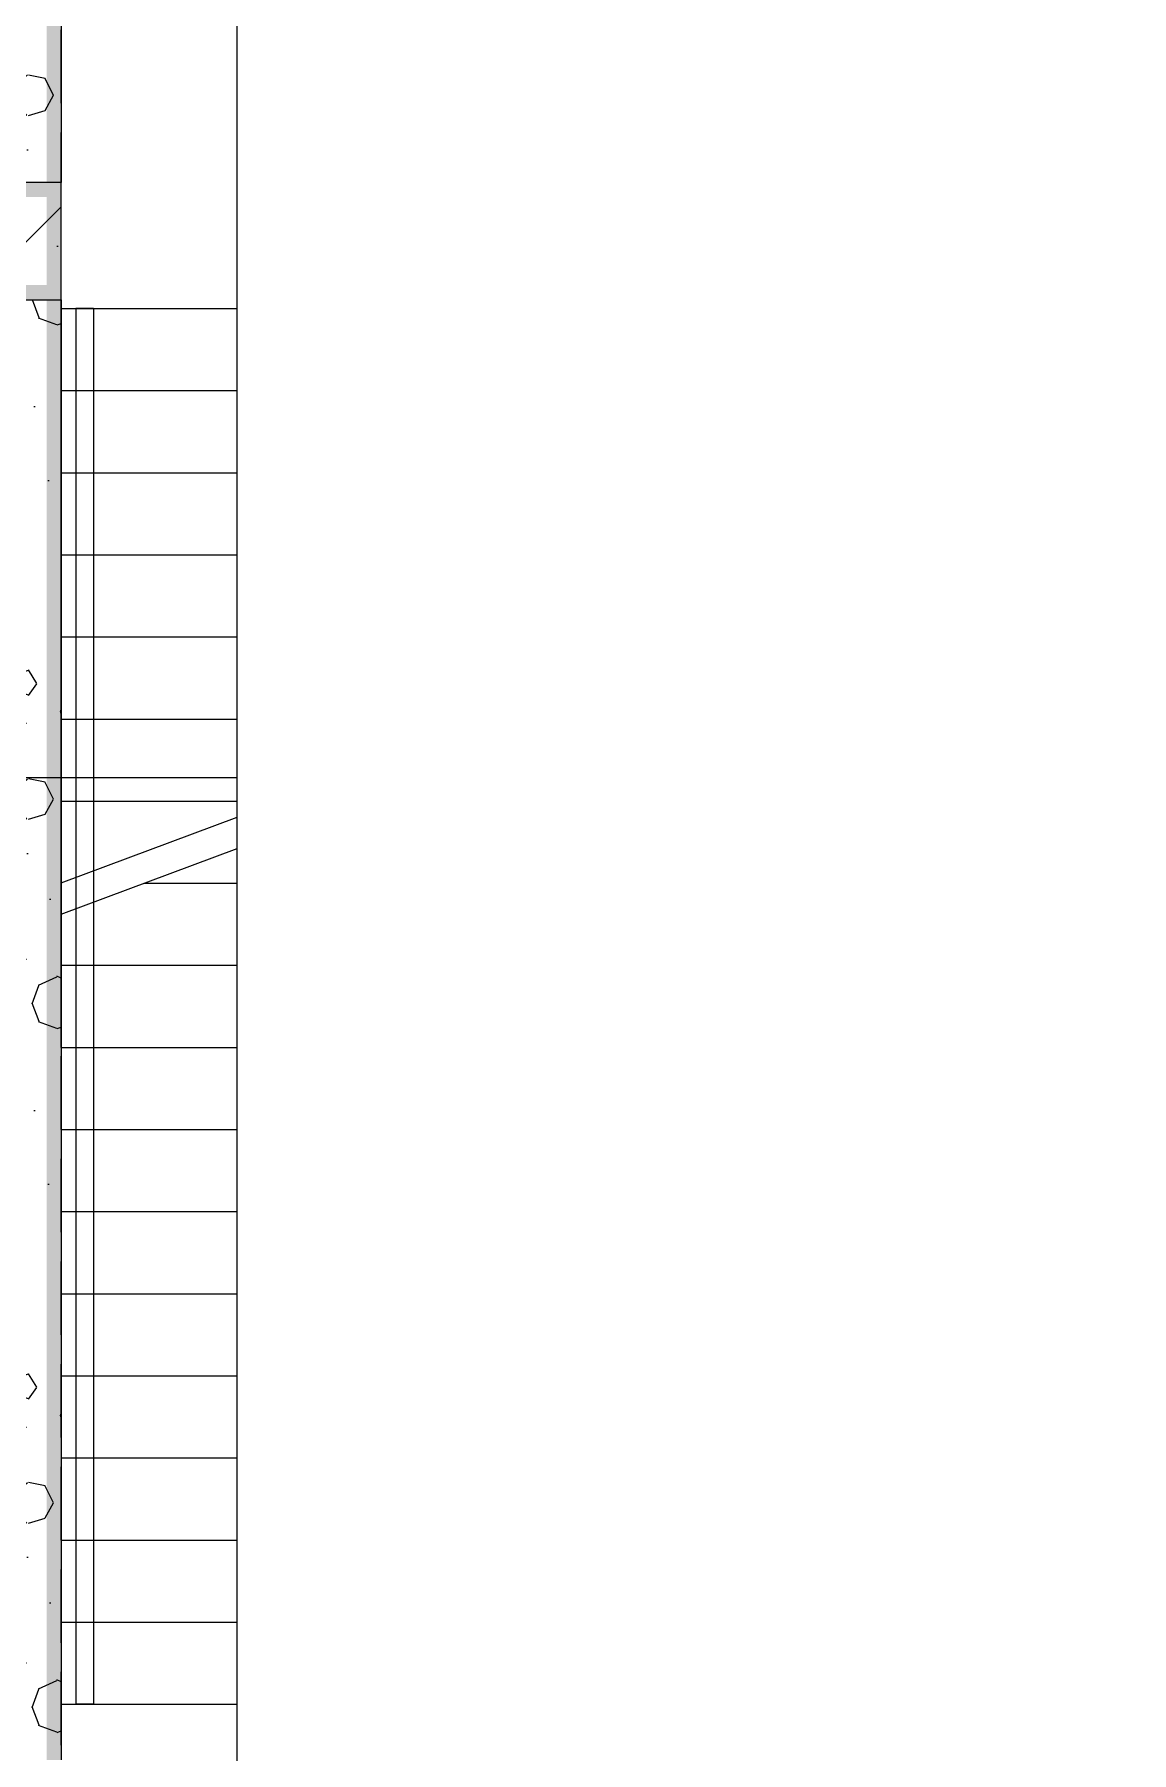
# Model space of a CAD drawing. Extents: x 175123 to 254035, y 15257 to 44959.
# Drawn here: x 188468 to 192211, y 34796 to 40656 of the extents above; entities that cross this region are included whole.
import ezdxf
from ezdxf.enums import TextEntityAlignment as Align
from ezdxf.xclip import XClip

# ---------------------------------------------------------------- set-up
doc = ezdxf.new("R2010")
doc.units = 0
doc.header["$LTSCALE"] = 1000
doc.header["$MEASUREMENT"] = 0
doc.header["$XCLIPFRAME"] = 2
for name, pattern in [('13#结构梁$0$DASH', [0.35, 0.25, -0.1]), ('13#结构梁$0$X-104 13#平面$0$DOTE', [2.42, 2, -0.2, 0.02, -0.2]), ('X-104 13#平面$0$DOTE', [2.42, 2, -0.2, 0.02, -0.2])]:
    doc.linetypes.add(name, pattern=pattern)
for name, color, linetype in [('13#结构梁$0$s-beam', 4, '13#结构梁$0$DASH'), ('13#结构梁$0$X-104 13#平面$0$A_AXIS-轴线', 36, '13#结构梁$0$X-104 13#平面$0$DOTE'), ('AXIS_TEXT', 7, 'Continuous'), ('PUB_WALL', 9, 'Continuous'), ('X-104 13#平面$0$A-E_电梯', 171, 'Continuous'), ('X-104 13#平面$0$A_AXIS-轴线', 36, 'X-104 13#平面$0$DOTE'), ('X-104 13#平面$1$05-填充_天正', 26, 'Continuous'), ('X-104 13#平面$1$A-E_栏杆', 232, 'Continuous'), ('X-104 13#平面$1$A_STR-砌块墙', 121, 'Continuous'), ('X-104 13#平面$1$A_STR-砼柱', 51, 'Continuous'), ('图层1', 7, 'Continuous')]:
    doc.layers.add(name, color=color, linetype=linetype)
doc.layers.add('X-104 13#平面$0$000套内', color=226, linetype='Continuous', lineweight=30, plot=False)
doc.styles.add('COMPLEX', font='COMPLEX')
doc.styles.add('图签信息$0$华文细黑', font='STXIHEI.TTF', dxfattribs={"height": 10})
pattern_1 = [(0, (354, -366), (600, 1200), [0, -1200]), (0, (-348, -528), (600, 1200), [0, -1200]), (0, (42, -540), (600, 1200), [0, -1200]), (0, (468, -186), (600, 1200), [0, -1200]), (0, (-30, -600), (600, 1200), [0, -1200]), (0, (588, 570), (600, 1200), [0, -1200]), (0, (222, 474), (600, 1200), [0, -1200]), (0, (414, 324), (600, 1200), [0, -1200]), (0, (-564, 300), (600, 1200), [0, -1200]), (0, (24, 246), (600, 1200), [0, -1200]), (0, (-204, -60), (600, 1200), [0, -1200]), (0, (-192, -510), (600, 1200), [0, -1200]), (0, (258, -558), (600, 1200), [0, -1200]), (0, (588, -30), (600, 1200), [0, -1200]), (0, (-534, -216), (600, 1200), [0, -1200]), (0, (-432, -12), (600, 1200), [0, -1200]), (0, (36, -96), (600, 1200), [0, -1200]), (0, (-132, -270), (600, 1200), [0, -1200]), (0, (-228, 126), (600, 1200), [0, -1200]), (0, (-78, 576), (600, 1200), [0, -1200]), (0, (-486, -468), (600, 1200), [0, -1200]), (0, (174, 330), (600, 1200), [0, -1200]), (0, (-384, 348), (600, 1200), [0, -1200]), (0, (-480, 504), (600, 1200), [0, -1200]), (130.6013, (514.286, 194.286), (-2999.99997, 3600.000016), [52.683, -22074.222]), (18.43495, (428.57, 217.14), (3000, 1200), [54.21, -7535.256]), (90, (428.6, 165.7), (600, 1200), [51.429, -2348.571]), (161.56505, (480, 148.57), (-3000, 1199.9999), [54.21, -7535.256]), (53.1301, (480, 148.57), (600, 1200), [57.143, -5942.857]), (135, (525.7, -462.86), (-600, 1200), [48.487, -3345.625]), (45, (457.14, -462.86), (600, 1200), [48.487, -3345.625]), (135, (491.43, -497.14), (-600, 1200), [48.487, -3345.625]), (45, (491.43, -497.14), (600, 1200), [48.487, -3345.625]), (116.565, (-51.4, 342.9), (-0.0001, 2400), [63.888, -1277.753]), (180, (-80, 400), (-600, 1200), [68.571, -1131.428]), (63.435, (-177.1, 342.9), (5e-06, 2400), [63.888, -1277.753]), (116.565, (-148.6, 285.7), (-0.0001, 2400), [63.888, -1277.753]), (0, (-148.6, 285.7), (600, 1200), [68.571, -1131.428]), (63.435, (-80, 285.7), (5e-06, 2400), [63.888, -1277.753]), (107.10273, (400, -62.857), (-1799.99993, 6000.00001), [77.723, -32565.805]), (143.97263, (377.14, 11.43), (-11399.99986, 8399.99999), [77.723, -16244.04]), (180, (314.3, 57.1), (-600, 1200), [74.286, -1125.714]), (36.02737, (177.14, 11.43), (11399.99992, 8399.99991), [77.723, -16244.04]), (71.56505, (154.29, -57.14), (1800, 6000), [72.28, -7517.186]), (107.10273, (177.143, -131.43), (-1799.99993, 6000.00001), [77.723, -32565.805]), (143.97263, (240, -177.14), (-11399.99986, 8399.99999), [77.723, -16244.04]), (0, (240, -177.1), (600, 1200), [74.286, -1125.714]), (36.02737, (314.29, -177.14), (11399.99992, 8399.99991), [77.723, -16244.04]), (71.56505, (377.14, -131.43), (1800, 6000), [72.28, -7517.186]), (150.25512, (411.43, 497.14), (-1800, 1200), [46.07, -9628.64]), (90, (371.4, 474.3), (600, 1200), [45.714, -2354.285]), (29.74488, (371.43, 474.29), (1800, 1200), [46.07, -9628.64]), (116.565, (131.4, -354.3), (-0.0001, 2400), [63.888, -1277.753]), (168.69007, (102.86, -297.14), (-5400, 1199.99997), [58.275, -12179.37]), (41.18593, (0, -325.714), (14999.99991, 13199.999885), [60.744, -25451.604]), (90, (0, -382.86), (600, 1200), [57.143, -2342.857]), (138.81407, (45.714, -422.857), (-14999.999733, 13200.000084), [60.744, -25451.604]), (16.69924, (45.714, -422.857), (19799.99985, 5999.99994), [59.659, -24997.075]), (60.9454, (102.86, -405.714), (600, 1199.99999), [58.832, -24650.679]), (109.98311, (-371.43, 148.57), (-3000.00001, 8399.99998), [66.884, -28024.395]), (155.55605, (-394.286, 211.43), (-7800.00003, 3599.999925), [69.046, -28930.263]), (24.44395, (-520, 211.43), (7800.000004, 3599.999983), [69.046, -28930.263]), (70.01689, (-542.857, 148.57), (3000.00001, 8399.99998), [66.884, -28024.395]), (109.98311, (-520, 85.714), (-3000.00001, 8399.99998), [66.884, -28024.395]), (160.0169, (-457.14, 62.86), (-3000, 1199.99995), [66.884, -13978.755]), (19.9831, (-457.14, 62.86), (2999.99998, 1200), [66.884, -13978.755]), (70.01689, (-394.286, 85.714), (3000.00001, 8399.99998), [66.884, -28024.395]), (122.00538, (74.29, 40), (-600.00008, 1199.99994), [53.908, -11266.868]), (18.43495, (-5.71, 68.57), (3000, 1200), [54.21, -7535.256]), (90, (-5.7, 17.14), (600, 1200), [51.429, -2348.571]), (161.56505, (45.71, 0), (-3000, 1199.9999), [54.21, -7535.256]), (54.46232, (45.714, 0), (4199.99999, 5999.99999), [49.156, -20596.423]), (116.565, (-274.3, -251.4), (-0.0001, 2400), [63.888, -1277.753]), (180, (-302.9, -194.3), (-600, 1200), [62.857, -1137.143]), (59.03624, (-400, -251.43), (600, 1200), [66.64, -13927.644]), (120.96376, (-365.71, -308.57), (-600.00008, 1199.99994), [66.64, -13927.644]), (0, (-365.7, -308.6), (600, 1200), [62.857, -1137.143]), (63.435, (-302.9, -308.6), (5e-06, 2400), [63.888, -1277.753])]

# ---------------------------------------------------------------- blocks, each defined once
blk = doc.blocks.new('X-104 13#平面')
at = {"layer": 'PUB_WALL'}
for points in [[(53450, 16430), (53500, 16430), (53500, 17800), (53450, 17800)], [(53500, 16030), (53450, 16030), (53450, 14900), (53500, 14900)], [(53500, 14900), (53500, 11050), (53450, 11050), (53450, 14900)]]:
    blk.add_hatch(color=0, dxfattribs=at).paths.add_polyline_path(points)
at = {"layer": 'X-104 13#平面$1$05-填充_天正'}
h = blk.add_hatch(dxfattribs=at)
h.set_pattern_fill('加气混凝土', color=0, scale=100, style=0)
h.set_pattern_definition(pattern_1)
h.paths.add_polyline_path([(53300, 16430), (53500, 16430), (53500, 17800), (53300, 17800)])
h = blk.add_hatch(dxfattribs=at)
h.set_pattern_fill('钢筋混凝土', color=0, scale=100, style=0)
h.set_pattern_definition([(45, (0, 0), (-176.7767, 176.7767), []), (50, (0, 0), (717.26, -62.752), [75, -825]), (355, (0, 0), (-138.751, 752.192), [60, -660]), (100.4514, (59.8, -5.2), (578.509, 689.4395), [63.74, -701.142]), (46.1842, (0, 200), (1067.241, -165.519), [112.5, -1237.5]), (96.6356, (88.9, 186.2), (934.663, 974.118), [95.61, -1051.713]), (351.1842, (0, 200), (934.662, 974.119), [90, -990]), (21, (100, 150), (596.907, -402.619), [75, -825]), (326, (100, 150), (243.315, 725.15), [60, -660]), (71.4514, (149.74, 116.45), (840.223, 322.5305), [63.74, -701.142]), (37.5, (0, 0), (12.1599, 332.8939), [0, -652, 0, -670, 0, -662.5]), (7.5, (0, 0), (263.0695, 394.4117), [0, -382, 0, -637, 0, -252.5]), (327.5, (-223, 0), (533.8224, -22.5549), [0, -250, 0, -780, 0, -1035]), (317.5, (-323, 0), (583.186, 100.105), [0, -325, 0, -518, 0, -735])])
h.paths.add_polyline_path([(53300, 16030), (53500, 16030), (53500, 16430), (53300, 16430)])
h = blk.add_hatch(dxfattribs=at)
h.set_pattern_fill('加气混凝土', color=0, scale=100, style=0)
h.set_pattern_definition(pattern_1)
h.paths.add_polyline_path([(53500, 16030), (53300, 16030), (53300, 15000), (53350, 14950), (53366.7, 14900), (53500, 14900)])
h = blk.add_hatch(dxfattribs=at)
h.set_pattern_fill('加气混凝土', color=0, scale=100, style=0)
h.set_pattern_definition(pattern_1)
h.paths.add_polyline_path([(53366.7, 14900), (53350, 14850), (53300, 14800), (53300, 11150), (53350, 11100), (53366.7, 11050), (53500, 11050), (53500, 14900)])
at = {"layer": 'X-104 13#平面$1$A_STR-砼柱'}
for points in [[(53500, 16430), (53300, 16430), (53350, 16380), (53450, 16380)], [(53500, 16030), (53500, 16430), (53450, 16380), (53450, 16080)], [(53300, 16030), (53500, 16030), (53450, 16080), (53350, 16080)]]:
    blk.add_hatch(color=0, dxfattribs=at).paths.add_polyline_path(points)
at = {"layer": '13#结构梁$0$s-beam', "color": 0}
blk.add_line((53500, 9000), (53500, 18463.9), dxfattribs=at)
at = {"layer": '13#结构梁$0$X-104 13#平面$0$A_AXIS-轴线', "color": 0, "linetype": '13#结构梁$0$X-104 13#平面$0$DOTE'}
blk.add_line((60408.4, 80400), (-2925, 80400), dxfattribs=at)
at = {"layer": 'X-104 13#平面$0$000套内', "color": 0}
blk.add_lwpolyline([(4100, 77750), (4100, 68700), (-750, 68700), (-750, 59850), (21950, 59850), (21950, 61450), (58250, 61450), (58250, 71300), (48400, 71300), (48400, 73450), (53400, 73450), (53400, 80500), (58250, 80500), (58250, 81290.1), (53289, 85452.6), (37950, 76613.3), (37950, 72450), (12454.9, 72450), (4447.4, 77750)], close=True, dxfattribs=at)
at = {"layer": 'X-104 13#平面$0$A-E_电梯', "color": 0}
for p, q in [((53500, 17800), (53500, 16430)), ((53500, 16030), (53500, 16000)), ((53500, 14041.5), (53500, 16000)), ((53500, 16000), (55450, 16000)), ((53500, 16000), (57500, 16000)), ((53500, 15720), (55450, 15720)), ((53500, 15440), (55450, 15440)), ((53500, 15160), (55450, 15160)), ((53500, 14880), (55450, 14880)), ((53500, 14600), (54995.3, 14600)), ((53500, 14041.5), (54385.9, 14372.4)), ((53500, 14320), (54245.6, 14320)), ((53500, 13934.8), (54395.8, 14269.3)), ((53781.7, 14040), (55450, 14040)), ((53500, 13480), (53500, 13934.8)), ((53500, 13760), (55450, 13760)), ((53500, 13480), (55450, 13480)), ((53500, 13200), (55450, 13200)), ((53500, 12920), (55450, 12920)), ((53500, 12640), (55450, 12640)), ((53500, 12360), (55450, 12360)), ((53500, 12080), (55450, 12080)), ((53500, 11800), (55450, 11800)), ((53500, 11520), (55450, 11520)), ((53500, 11240), (55450, 11240))]:
    blk.add_line(p, q, dxfattribs=at)
at = {"layer": 'X-104 13#平面$0$A_AXIS-轴线', "color": 0, "linetype": 'X-104 13#平面$0$DOTE'}
for p, q in [((60408.4, 80400), (-2925, 80400)), ((39500, 14400), (60408.4, 14400))]:
    blk.add_line(p, q, dxfattribs=at)
at = {"layer": 'X-104 13#平面$1$A-E_栏杆', "color": 0}
for p, q in [((53550, 16000), (53550, 11240)), ((53610, 16000), (53550, 16000)), ((53610, 16000), (53610, 11240)), ((53610, 11240), (53550, 11240))]:
    blk.add_line(p, q, dxfattribs=at)
at = {"layer": 'X-104 13#平面$1$A_STR-砌块墙', "color": 0}
for p, q in [((53500, 17800), (53500, 16430)), ((53500, 16030), (53500, 14900)), ((53500, 14900), (53500, 11050))]:
    blk.add_line(p, q, dxfattribs=at)
at = {"layer": 'X-104 13#平面$1$A_STR-砼柱', "color": 0}
for p, q in [((53500, 16430), (53300, 16430)), ((53500, 16030), (53500, 16430)), ((53300, 16030), (53500, 16030))]:
    blk.add_line(p, q, dxfattribs=at)
at = {"color": 0, "style": '图签信息$0$华文细黑'}
for p in [(72170.3, 105564.8), (72170.3, 43164.8), (72170.3, -19235.2)]:
    blk.add_attdef('200X', text='', height=100, dxfattribs=at).set_placement(p, align=Align.BOTTOM_RIGHT)
at = {"layer": 'AXIS_TEXT', "color": 0, "style": 'COMPLEX', "width": 1.041667}
for p, p2 in [((-400, 156296.3), (0, 156296.3)), ((7800, 156296.3), (8200, 156296.3)), ((12300, 156296.3), (12700, 156296.3)), ((21300, 156296.3), (21700, 156296.3)), ((30300, 156296.3), (30700, 156296.3)), ((39300, 156296.3), (39700, 156296.3)), ((48300, 156296.3), (48700, 156296.3)), ((57300, 156296.3), (57700, 156296.3)), ((-7525, 142576), (-7125, 142576)), ((64743.5, 142576), (65143.5, 142576)), ((-7525, 139476), (-7125, 139476)), ((64743.5, 138976), (65143.5, 138976)), ((-7525, 133576), (-7125, 133576)), ((64743.5, 133576), (65143.5, 133576)), ((-7525, 124576), (-7125, 124576)), ((64743.5, 124576), (65143.5, 124576)), ((-400, 112775), (0, 112775)), ((7800, 112775), (8200, 112775)), ((12300, 112775), (12700, 112775)), ((21300, 112775), (21700, 112775)), ((30300, 112775), (30700, 112775)), ((39300, 112775), (39700, 112775)), ((48300, 112775), (48700, 112775)), ((57300, 112775), (57700, 112775)), ((-400, 89896.3), (0, 89896.3)), ((7800, 89896.3), (8200, 89896.3)), ((12300, 89896.3), (12700, 89896.3)), ((21300, 89896.3), (21700, 89896.3)), ((30300, 89896.3), (30700, 89896.3)), ((39300, 89896.3), (39700, 89896.3)), ((48300, 89896.3), (48700, 89896.3)), ((57300, 89896.3), (57700, 89896.3)), ((-7525, 80176), (-7125, 80176)), ((64743.5, 80176), (65143.5, 80176)), ((-7525, 77076), (-7125, 77076)), ((64743.5, 76576), (65143.5, 76576)), ((-7525, 71176), (-7125, 71176)), ((64743.5, 71176), (65143.5, 71176)), ((-7525, 62176), (-7125, 62176)), ((64743.5, 62176), (65143.5, 62176)), ((-400, 50375), (0, 50375)), ((7800, 50375), (8200, 50375)), ((12300, 50375), (12700, 50375)), ((21300, 50375), (21700, 50375)), ((30300, 50375), (30700, 50375)), ((39300, 50375), (39700, 50375)), ((48300, 50375), (48700, 50375)), ((57300, 50375), (57700, 50375)), ((-400, 27496.3), (0, 27496.3)), ((7800, 27496.3), (8200, 27496.3)), ((12300, 27496.3), (12700, 27496.3)), ((21300, 27496.3), (21700, 27496.3)), ((30300, 27496.3), (30700, 27496.3)), ((39300, 27496.3), (39700, 27496.3)), ((48300, 27496.3), (48700, 27496.3)), ((57300, 27496.3), (57700, 27496.3)), ((-7525, 17776), (-7125, 17776)), ((64743.5, 17776), (65143.5, 17776)), ((-7525, 14676), (-7125, 14676)), ((64743.5, 14176), (65143.5, 14176)), ((-7525, 8776), (-7125, 8776)), ((64743.5, 8776), (65143.5, 8776)), ((-7525, -224), (-7125, -224)), ((64743.5, -224), (65143.5, -224)), ((-400, -12025), (0, -12025)), ((7800, -12025), (8200, -12025)), ((12300, -12025), (12700, -12025)), ((21300, -12025), (21700, -12025)), ((30300, -12025), (30700, -12025)), ((39300, -12025), (39700, -12025)), ((48300, -12025), (48700, -12025)), ((57300, -12025), (57700, -12025))]:
    blk.add_attdef('A', text='', height=448, dxfattribs=at).set_placement(p, p2, align=Align.FIT)

msp = doc.modelspace()

# ---------------------------------------------------------------- block references
at = {"color": 251}
ref = msp.add_blockref('X-104 13#平面', (135059.8, 23721.2), dxfattribs=at)
XClip(ref).set_block_clipping_path([(47300.0000000066, 8199.9999999998), (54100.0000000072, 18799.9999999998)])
at = {"layer": '图层1', "color": 251}
ref = msp.add_blockref('X-104 13#平面', (188023.7, -40329.7), dxfattribs=at)
XClip(ref).set_block_clipping_path([(47300.0000000066, 70599.9999999998), (54100.0000000072, 81199.9999999998)])

doc.saveas('drawing.dxf')
